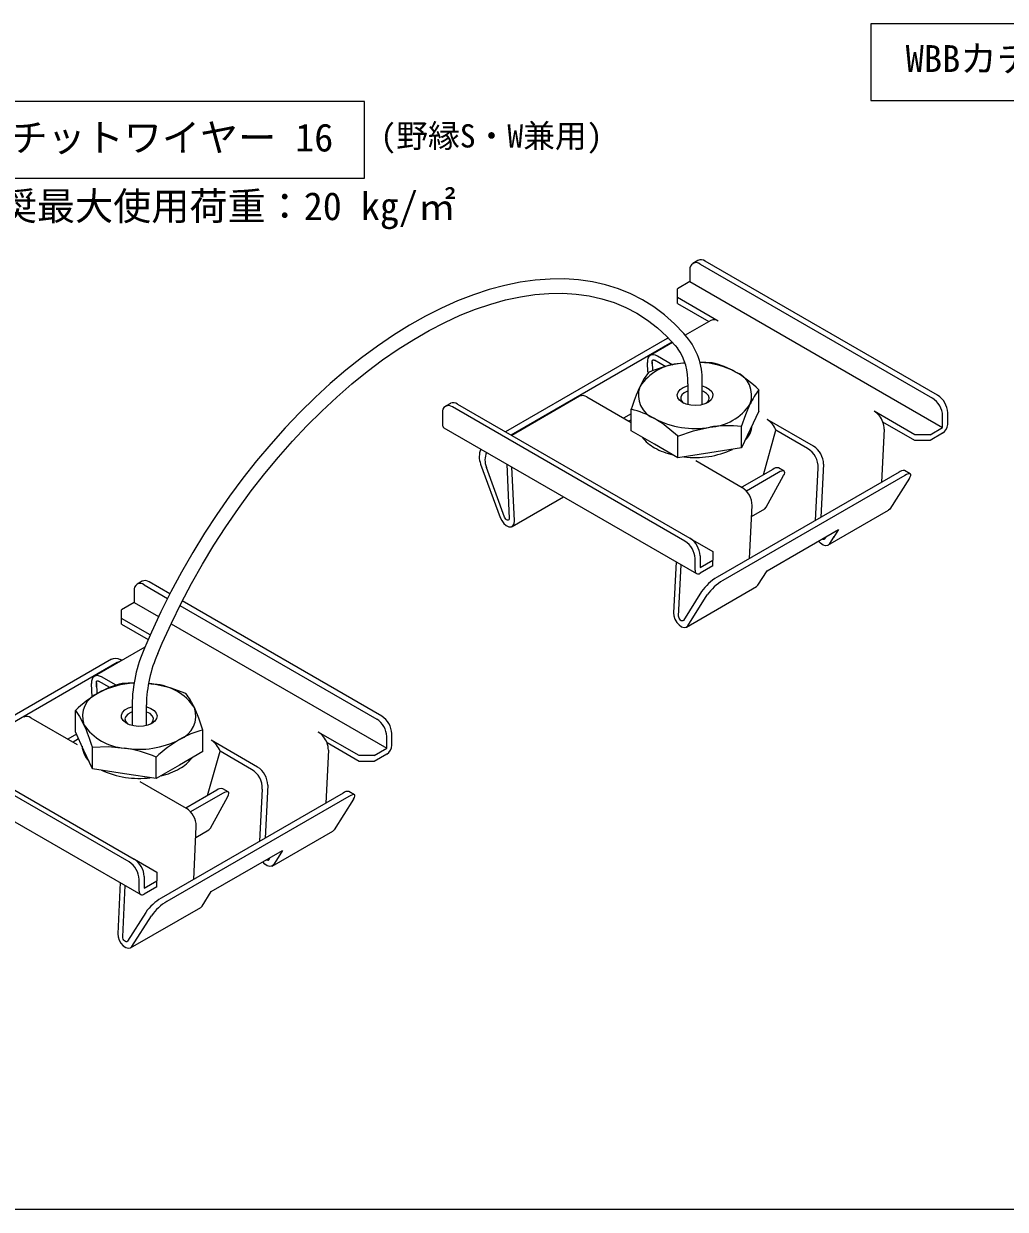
# Model space of a CAD drawing. Units: millimetres on the paper. Extents: x -140 to 142, y -97 to 98.
# Drawn here: x -42.7 to 19.1, y -97.1 to -22.5 of the extents above; entities that cross this region are included whole.
import ezdxf
from ezdxf.enums import TextEntityAlignment as Align

# ---------------------------------------------------------------- set-up
doc = ezdxf.new("R2010")
doc.units = ezdxf.units.MM
doc.layers.add('0-0_文字･図枠･寸法', color=7, linetype='Continuous')
doc.layers.add('0-3_BBカチットワイヤー', color=7, linetype='Continuous')
doc.styles.add('ＭＳ ゴシック', font='')
doc.styles.get('ＭＳ ゴシック').set_extended_font_data('MS Gothic')

msp = doc.modelspace()

# ---------------------------------------------------------------- linework, layer by layer
at = {"layer": '0-0_文字･図枠･寸法'}
msp.add_line((-140.462, -97.135), (141.538, -97.135), dxfattribs=at)
for points in [[(10.603, -22.468), (10.603, -27.295), (38.818, -27.295), (38.818, -22.468)], [(-50.99, -27.373), (-50.99, -32.2), (-21.292, -32.2), (-21.292, -27.373)]]:
    msp.add_lwpolyline(points, close=True, dxfattribs=at)
at = {"layer": '0-3_BBカチットワイヤー'}
for p, q in [((-0.793, -37.972), (-0.793, -38.707)), ((-0.288, -37.376), (-0.607, -37.56)), ((-0.157, -37.604), (14.481, -46.054)), ((14.799, -45.87), (0.162, -37.42)), ((-0.793, -38.707), (-1.588, -39.166)), ((-0.793, -38.707), (15.117, -47.891)), ((-1.588, -40.084), (-1.588, -39.717)), ((-1.588, -40.084), (0.394, -41.229)), ((0.526, -41.153), (-1.091, -42.086)), ((-2.225, -42.289), (-12.407, -48.167)), ((-1.911, -42.525), (-12.046, -48.375)), ((-1.89, -42.547), (-3.293, -43.357)), ((-2.225, -42.289), (-2.147, -42.252)), ((-3.449, -44.423), (-3.478, -43.81)), ((-3.17, -43.765), (-3.143, -44.34)), ((-2.322, -44.07), (-3.019, -43.667)), ((-1.87, -43.963), (-2.843, -43.402)), ((-1.108, -43.824), (-1.398, -43.862)), ((-1.104, -43.837), (-1.398, -43.862)), ((0.611, -43.816), (-0.186, -43.784)), ((-0.925, -45.157), (-0.925, -45.503)), ((-0.925, -45.503), (-0.925, -46.466)), ((-0.025, -45.503), (-0.025, -45.157)), ((-0.025, -46.466), (-0.025, -45.503)), ((3.543, -46.872), (3.543, -45.518)), ((-7.747, -45.928), (-12.016, -48.393)), ((-7.297, -45.973), (-4.493, -47.592)), ((-16.385, -46.973), (-16.385, -47.708)), ((-15.88, -46.377), (-16.198, -46.561)), ((-1.111, -55.055), (-15.748, -46.605)), ((-15.43, -46.421), (-0.793, -54.871)), ((-4.493, -47.035), (-4.975, -47.314)), ((3.543, -46.872), (3, -48.03)), ((15.435, -47.708), (15.435, -46.973)), ((-4.493, -47.42), (-4.642, -47.506)), ((6.984, -49.074), (4.065, -47.389)), ((13.367, -48.718), (11.354, -47.556)), ((15.117, -47.891), (15.117, -47.156)), ((-16.292, -47.914), (-0.382, -57.098)), ((2.457, -49.188), (2.457, -47.834)), ((3, -48.03), (2.457, -49.188)), ((3.829, -50.878), (4.616, -48.075)), ((6.606, -49.224), (4.616, -48.075)), ((11.438, -48.013), (11.273, -51.347)), ((14.322, -48.35), (15.117, -47.891)), ((-1.561, -49.803), (-3.027, -48.953)), ((2.457, -49.188), (0.448, -49.496)), ((-0.433, -49.986), (2.486, -51.671)), ((-13.976, -50.201), (-12.749, -53.558)), ((-12.468, -53.546), (-13.615, -50.409)), ((-12.329, -50.201), (-12.169, -53.622)), ((-11.851, -53.785), (-12.01, -50.385)), ((12.37, -50.714), (0.914, -57.327)), ((4.422, -50.535), (2.47, -51.662)), ((4.776, -50.739), (2.761, -51.902)), ((5.136, -50.643), (4.783, -50.439)), ((7.117, -53.746), (7.28, -50.46)), ((7.62, -50.217), (7.454, -53.552)), ((13.081, -50.82), (12.72, -50.612)), ((12.731, -50.923), (1.275, -57.535)), ((4.012, -52.926), (5.106, -50.93)), ((13.026, -51.093), (11.799, -53.033)), ((-11.99, -54.125), (-8.761, -52.261)), ((2.956, -56.148), (3.121, -52.814)), ((3.92, -53.023), (4.012, -52.926)), ((3.087, -53.504), (3.92, -53.023)), ((7.897, -55.319), (11.716, -53.115)), ((11.799, -53.033), (11.716, -53.115)), ((4.058, -56.925), (8.556, -54.328)), ((8.556, -54.328), (8.246, -54.818)), ((7.7, -54.902), (7.78, -54.776)), ((8.276, -54.771), (7.981, -55.238)), ((-0.157, -55.974), (-0.157, -56.708)), ((-1.667, -56.356), (-1.826, -59.572)), ((-1.509, -59.776), (-1.348, -56.54)), ((-0.475, -56.892), (-0.475, -56.157)), ((-0.157, -56.708), (0.639, -56.249)), ((0.639, -56.617), (-0.157, -57.076)), ((0.639, -56.617), (0.639, -56.249)), ((3.482, -57.834), (4.058, -56.925)), ((-35.795, -58.178), (-35.795, -58.913)), ((-35.29, -57.582), (-35.609, -57.766)), ((-35.159, -57.81), (-33.689, -58.659)), ((-33.546, -58.374), (-34.84, -57.627)), ((-0.063, -58.233), (-1.21, -60.046)), ((-1.012, -60.463), (3.399, -57.916)), ((3.399, -57.916), (3.482, -57.834)), ((-35.795, -58.913), (-36.59, -59.372)), ((-35.795, -58.913), (-34.251, -59.804)), ((-20.203, -66.077), (-32.765, -58.825)), ((-0.929, -60.381), (0.298, -58.441)), ((-32.91, -59.108), (-20.521, -66.26)), ((-36.59, -60.291), (-36.59, -59.923)), ((-36.59, -60.291), (-34.912, -61.26)), ((-33.472, -60.254), (-19.885, -68.097)), ((-35.115, -61.727), (-38.295, -63.563)), ((-37.227, -62.495), (-47.409, -68.373)), ((-36.866, -62.704), (-47.048, -68.581)), ((-36.572, -62.569), (-36.677, -62.508)), ((-38.44, -64.876), (-38.48, -64.017)), ((-38.172, -63.97), (-38.139, -64.679)), ((-37.328, -64.273), (-38.031, -63.868)), ((-36.935, -64.133), (-37.845, -63.608)), ((-35.797, -63.989), (-36.553, -64.021)), ((-34.888, -64.026), (-34.545, -64.069)), ((-35.927, -65.363), (-35.927, -65.709)), ((-35.027, -65.709), (-35.027, -65.363)), ((-42.299, -66.179), (-39.38, -67.864)), ((-35.927, -65.709), (-35.927, -66.672)), ((-35.027, -66.672), (-35.027, -65.709)), ((-36.113, -75.261), (-50.75, -66.811)), ((-50.432, -66.628), (-35.795, -75.078)), ((-31.461, -68.314), (-31.461, -66.96)), ((-19.567, -67.914), (-19.567, -67.179)), ((-39.431, -67.205), (-39.977, -67.52)), ((-39.29, -67.508), (-39.644, -67.712)), ((-28.018, -69.281), (-30.937, -67.596)), ((-21.635, -68.924), (-23.648, -67.762)), ((-19.885, -68.097), (-19.885, -67.363)), ((-51.294, -68.12), (-35.384, -77.304)), ((-38.416, -69.39), (-38.954, -68.231)), ((-34.401, -70.011), (-34.401, -68.657)), ((-31.461, -68.314), (-32.931, -69.163)), ((-31.173, -71.084), (-30.386, -68.281)), ((-28.396, -69.43), (-30.386, -68.281)), ((-23.564, -68.219), (-23.729, -71.554)), ((-20.68, -68.557), (-19.885, -68.097)), ((-32.931, -69.163), (-34.401, -70.011)), ((-34.401, -70.011), (-36.409, -69.701)), ((-35.435, -70.192), (-32.516, -71.878)), ((-22.632, -70.92), (-34.088, -77.533)), ((-30.58, -70.741), (-32.532, -71.868)), ((-29.866, -70.849), (-30.219, -70.645)), ((-27.885, -73.953), (-27.722, -70.666)), ((-27.382, -70.423), (-27.548, -73.758)), ((-21.921, -71.027), (-22.282, -70.818)), ((-22.271, -71.129), (-33.727, -77.742)), ((-30.226, -70.945), (-32.241, -72.108)), ((-30.99, -73.132), (-29.896, -71.136)), ((-21.976, -71.3), (-23.203, -73.24)), ((-32.046, -76.355), (-31.881, -73.02)), ((-31.082, -73.229), (-30.99, -73.132)), ((-31.915, -73.71), (-31.082, -73.229)), ((-27.105, -75.525), (-23.286, -73.321)), ((-23.203, -73.24), (-23.286, -73.321)), ((-30.944, -77.131), (-26.446, -74.534)), ((-26.446, -74.534), (-26.726, -74.977)), ((-27.302, -75.109), (-27.222, -74.982)), ((-26.726, -74.977), (-27.021, -75.444)), ((-36.669, -76.562), (-36.828, -79.779)), ((-36.511, -79.982), (-36.35, -76.746)), ((-35.477, -77.098), (-35.477, -76.364)), ((-35.159, -76.18), (-35.159, -76.915)), ((-35.159, -76.915), (-34.363, -76.455)), ((-34.363, -76.823), (-35.159, -77.282)), ((-34.363, -76.823), (-34.363, -76.455)), ((-31.52, -78.041), (-30.944, -77.131)), ((-36.014, -80.669), (-31.603, -78.122)), ((-31.603, -78.122), (-31.52, -78.041)), ((-35.065, -78.439), (-36.212, -80.252)), ((-35.931, -80.587), (-34.704, -78.647))]:
    msp.add_line(p, q, dxfattribs=at)
for points in [[(-0.876, -42.34), (-1.176, -41.986), (-1.769, -41.368), (-2.403, -40.807), (-3.074, -40.307), (-3.782, -39.867), (-4.524, -39.488), (-5.299, -39.172), (-6.105, -38.919), (-6.941, -38.73), (-7.804, -38.605), (-8.692, -38.544), (-9.603, -38.548), (-10.536, -38.617), (-11.487, -38.751), (-12.455, -38.949), (-13.436, -39.212), (-14.428, -39.538), (-15.429, -39.927), (-16.436, -40.377), (-17.447, -40.887), (-18.458, -41.457), (-19.468, -42.084), (-20.473, -42.766), (-21.472, -43.503), (-22.462, -44.292), (-23.441, -45.131), (-24.406, -46.018), (-25.355, -46.952), (-26.286, -47.928), (-27.196, -48.946), (-28.083, -50.002), (-28.946, -51.094), (-29.781, -52.22), (-30.587, -53.376), (-31.362, -54.56), (-32.104, -55.769), (-32.812, -56.999), (-33.483, -58.248), (-34.116, -59.513)], [(-34.311, -62.137), (-34.026, -61.472), (-33.452, -60.212), (-32.839, -58.964), (-32.187, -57.73), (-31.499, -56.513), (-30.776, -55.318), (-30.02, -54.146), (-29.233, -53.002), (-28.418, -51.887), (-27.575, -50.805), (-26.708, -49.759), (-25.819, -48.751), (-24.91, -47.784), (-23.983, -46.86), (-23.041, -45.981), (-22.087, -45.15), (-21.122, -44.37), (-20.149, -43.641), (-19.172, -42.966), (-18.191, -42.346), (-17.211, -41.783), (-16.234, -41.278), (-15.261, -40.833), (-14.296, -40.448), (-13.342, -40.124), (-12.4, -39.862), (-11.472, -39.662), (-10.562, -39.526), (-9.671, -39.452), (-8.802, -39.441), (-7.955, -39.494), (-7.134, -39.61), (-6.339, -39.789), (-5.573, -40.03), (-4.838, -40.335), (-4.135, -40.702), (-3.466, -41.13), (-2.834, -41.619), (-2.241, -42.166)], [(0.976, -41.197), (-1.588, -39.717), (-1.588, -39.166)], [(-2.241, -42.166), (-1.717, -42.736), (-1.574, -42.907)], [(-2.843, -43.402), (-2.971, -43.342), (-3.094, -43.316), (-3.207, -43.324), (-3.305, -43.365), (-3.384, -43.437), (-3.44, -43.539), (-3.472, -43.665), (-3.478, -43.81)], [(-3.158, -44.025), (-3.158, -44.015), (-3.159, -44.005), (-3.159, -43.995), (-3.16, -43.985), (-3.16, -43.974), (-3.161, -43.964), (-3.161, -43.954), (-3.161, -43.944), (-3.162, -43.933), (-3.162, -43.923), (-3.163, -43.912), (-3.163, -43.901), (-3.164, -43.89), (-3.164, -43.879), (-3.165, -43.868), (-3.165, -43.857), (-3.166, -43.845), (-3.167, -43.833), (-3.167, -43.821), (-3.168, -43.809), (-3.169, -43.796), (-3.169, -43.783), (-3.17, -43.771), (-3.17, -43.758), (-3.17, -43.745), (-3.17, -43.732), (-3.169, -43.72), (-3.168, -43.708), (-3.166, -43.697), (-3.163, -43.687), (-3.159, -43.678), (-3.154, -43.669), (-3.148, -43.662), (-3.14, -43.656), (-3.132, -43.651), (-3.122, -43.647), (-3.111, -43.645), (-3.1, -43.644), (-3.088, -43.645)], [(-3.088, -43.645), (-3.077, -43.646), (-3.066, -43.648), (-3.055, -43.651), (-3.045, -43.655), (-3.035, -43.659), (-3.025, -43.664), (-3.015, -43.669), (-3.006, -43.675), (-2.997, -43.68)], [(-3.407, -44.432), (-3.673, -44.809), (-3.95, -45.327)], [(-1.272, -46.328), (-1.457, -46.187), (-1.568, -46.022), (-1.599, -45.846), (-1.546, -45.672), (-1.414, -45.513), (-1.212, -45.38), (-0.955, -45.283), (-0.925, -45.275)], [(-0.025, -45.275), (0.207, -45.354), (0.423, -45.479), (0.573, -45.634), (0.645, -45.806), (0.633, -45.982), (0.54, -46.151), (0.371, -46.298), (0.14, -46.414), (-0.137, -46.49), (-0.439, -46.519), (-0.744, -46.501), (-1.029, -46.436), (-1.272, -46.328)], [(-0.925, -45.604), (-0.952, -45.613), (-1.155, -45.714), (-1.299, -45.845), (-1.369, -45.995), (-1.36, -46.149), (-1.272, -46.296), (-1.182, -46.375)], [(0.232, -46.375), (0.286, -46.332), (0.394, -46.19), (0.425, -46.036), (0.375, -45.884), (0.251, -45.747), (0.062, -45.637), (-0.025, -45.604)], [(-3.027, -48.953), (-4.493, -48.102), (-4.493, -46.748)], [(2.457, -47.834), (2.723, -47.076), (3, -46.413)], [(14.322, -48.35), (13.367, -48.35), (10.803, -46.87)], [(0.448, -49.496), (-1.561, -49.803), (-1.561, -48.449), (-0.577, -48.108), (0.448, -47.879)], [(15.117, -48.259), (14.322, -48.718), (13.367, -48.718)], [(5.106, -50.93), (5.153, -50.828), (5.175, -50.744), (5.169, -50.681), (5.136, -50.643), (5.078, -50.629), (4.996, -50.641), (4.894, -50.678), (4.776, -50.739)], [(13.026, -51.093), (13.081, -50.995), (13.108, -50.915), (13.108, -50.856), (13.081, -50.82), (13.027, -50.809), (12.948, -50.823), (12.848, -50.861), (12.731, -50.923)], [(-12.749, -53.558), (-12.65, -53.761), (-12.515, -53.94), (-12.359, -54.073), (-12.199, -54.146), (-12.054, -54.15), (-11.94, -54.085), (-11.869, -53.959), (-11.851, -53.785)], [(-12.169, -53.622), (-12.175, -53.68), (-12.198, -53.722), (-12.236, -53.744), (-12.285, -53.742), (-12.338, -53.718), (-12.39, -53.674), (-12.435, -53.614), (-12.468, -53.546)], [(-0.777, -54.881), (0.639, -55.698), (0.639, -56.249)], [(7.981, -55.238), (7.882, -55.327), (7.747, -55.35), (7.591, -55.302), (7.431, -55.191), (7.303, -55.051)], [(7.547, -54.91), (7.57, -54.924), (7.622, -54.94), (7.667, -54.932), (7.7, -54.902)], [(-34.785, -60.966), (-36.59, -59.923), (-36.59, -59.372)], [(-34.116, -59.513), (-34.709, -60.791), (-35.141, -61.789)], [(-1.826, -59.572), (-1.808, -59.767), (-1.738, -59.975), (-1.624, -60.171), (-1.479, -60.334), (-1.319, -60.446), (-1.163, -60.493), (-1.028, -60.471), (-0.929, -60.381)], [(-1.21, -60.046), (-1.242, -60.076), (-1.287, -60.083), (-1.34, -60.067), (-1.393, -60.03), (-1.441, -59.976), (-1.479, -59.91), (-1.503, -59.841), (-1.509, -59.776)], [(-37.227, -62.495), (-37.096, -62.441), (-36.957, -62.425), (-36.816, -62.448), (-36.677, -62.508), (-36.677, -62.508)], [(-36.698, -62.642), (-36.735, -62.65), (-36.866, -62.704)], [(-37.845, -63.608), (-37.973, -63.549), (-38.096, -63.522), (-38.209, -63.53), (-38.307, -63.571), (-38.386, -63.643), (-38.442, -63.745), (-38.474, -63.871), (-38.48, -64.017)], [(-38.16, -64.23), (-38.16, -64.22), (-38.161, -64.21), (-38.161, -64.2), (-38.162, -64.19), (-38.162, -64.18), (-38.163, -64.17), (-38.163, -64.159), (-38.163, -64.149), (-38.164, -64.138), (-38.164, -64.128), (-38.165, -64.117), (-38.165, -64.106), (-38.166, -64.095), (-38.166, -64.084), (-38.167, -64.073), (-38.168, -64.062), (-38.168, -64.05), (-38.169, -64.038), (-38.169, -64.026), (-38.17, -64.014), (-38.171, -64.001), (-38.171, -63.988), (-38.172, -63.975), (-38.172, -63.962), (-38.172, -63.95), (-38.172, -63.937), (-38.171, -63.925), (-38.17, -63.913), (-38.168, -63.902), (-38.165, -63.892), (-38.161, -63.882), (-38.156, -63.874), (-38.149, -63.867), (-38.142, -63.861), (-38.133, -63.856), (-38.123, -63.853), (-38.112, -63.851), (-38.101, -63.85), (-38.089, -63.85)], [(-38.089, -63.85), (-38.078, -63.851), (-38.067, -63.854), (-38.056, -63.857), (-38.046, -63.861), (-38.036, -63.865), (-38.026, -63.87), (-38.017, -63.875), (-38.007, -63.881), (-37.998, -63.887)], [(-34.545, -64.069), (-34.688, -64.048), (-34.891, -64.034)], [(-32.537, -64.642), (-33.521, -64.3), (-34.545, -64.069)], [(-34.681, -66.536), (-34.925, -66.643), (-35.21, -66.708), (-35.515, -66.726), (-35.817, -66.696), (-36.094, -66.62), (-36.325, -66.503), (-36.493, -66.355), (-36.585, -66.187), (-36.596, -66.01), (-36.523, -65.838), (-36.373, -65.684), (-36.157, -65.559), (-35.927, -65.481)], [(-35.027, -65.481), (-34.994, -65.49), (-34.737, -65.587), (-34.536, -65.72), (-34.404, -65.88), (-34.352, -66.054), (-34.384, -66.23), (-34.496, -66.395), (-34.681, -66.536)], [(-31.461, -66.96), (-31.725, -66.202), (-31.999, -65.539)], [(-38.954, -68.231), (-39.492, -67.072), (-39.492, -65.718), (-39.229, -66.095), (-38.954, -66.614)], [(-35.927, -65.81), (-36.011, -65.842), (-36.201, -65.952), (-36.326, -66.089), (-36.376, -66.241), (-36.346, -66.395), (-36.239, -66.537), (-36.184, -66.582)], [(-34.77, -66.582), (-34.681, -66.503), (-34.592, -66.357), (-34.582, -66.202), (-34.652, -66.052), (-34.795, -65.921), (-34.998, -65.82), (-35.027, -65.81)], [(-20.68, -68.557), (-21.635, -68.557), (-24.199, -67.076)], [(-36.409, -69.701), (-38.416, -69.39), (-38.416, -68.036), (-37.433, -67.998), (-36.409, -68.084)], [(-19.885, -68.465), (-20.68, -68.924), (-21.635, -68.924)], [(-29.896, -71.136), (-29.849, -71.034), (-29.827, -70.95), (-29.833, -70.888), (-29.866, -70.849), (-29.924, -70.835), (-30.006, -70.847), (-30.108, -70.884), (-30.226, -70.945)], [(-21.976, -71.3), (-21.921, -71.202), (-21.894, -71.122), (-21.894, -71.063), (-21.921, -71.027), (-21.975, -71.015), (-22.054, -71.029), (-22.154, -71.067), (-22.271, -71.129)], [(-35.779, -75.087), (-34.363, -75.904), (-34.363, -76.455)], [(-27.021, -75.444), (-27.12, -75.533), (-27.255, -75.556), (-27.411, -75.509), (-27.571, -75.397), (-27.699, -75.257)], [(-27.455, -75.117), (-27.432, -75.13), (-27.38, -75.146), (-27.335, -75.138), (-27.302, -75.109)], [(-36.828, -79.779), (-36.81, -79.973), (-36.74, -80.181), (-36.626, -80.377), (-36.481, -80.541), (-36.321, -80.652), (-36.165, -80.699), (-36.03, -80.677), (-35.931, -80.587)], [(-36.212, -80.252), (-36.244, -80.282), (-36.289, -80.289), (-36.342, -80.274), (-36.395, -80.236), (-36.443, -80.182), (-36.481, -80.116), (-36.505, -80.047), (-36.511, -79.982)]]:
    msp.add_lwpolyline(points, dxfattribs=at)
for centre, radius, start, end in [((-0.405, -37.909), 0.393, 50.79671, 189.21399), ((-0.102, -37.788), 0.453, 54.38234, 114.30723), ((0.712, -41.568), 0.455, 54.53269, 114.15688), ((-4.318, -44.917), 4.3, 356.79855, 36.82393), ((-4.448, -44.956), 3.529, 356.73052, 35.48514), ((-1.204, -47.154), 3.298, 93.37339, 146.37041), ((0.001, -52.615), 8.864, 99.07925, 112.60925), ((-0.333, -48.882), 5.085, 61.70113, 88.22762), ((-0.665, -49.12), 5.455, 59.81867, 76.46797), ((1.514, -45.879), 1.579, 340.23755, 69.11596), ((-2.564, -52.039), 8.935, 46.87807, 58.70229), ((6.932, -50.301), 11.964, 155.43818, 162.72695), ((-2.464, -45.861), 1.579, 160.23754, 249.11597), ((7.097, -48.285), 4.504, 142.09419, 155.44943), ((-7.56, -46.338), 0.45, 54.18795, 114.50162), ((13.735, -47.219), 1.383, 2.6055, 57.39452), ((14.054, -47.036), 1.383, 2.6055, 57.39452), ((-15.997, -46.91), 0.393, 50.79671, 189.21399), ((-15.694, -46.789), 0.453, 54.38234, 114.30723), ((-5.769, -52.052), 5.455, 59.81976, 76.46689), ((0.254, -44.587), 3.298, 273.37346, 326.37034), ((10.058, -48.033), 1.381, 20.22715, 57.36199), ((-16.167, -47.733), 0.219, 173.31355, 235.37539), ((-0.482, -42.439), 5.519, 242.53837, 279.70013), ((-7.663, -54.964), 8.927, 46.8722, 58.70785), ((1.644, -47.645), 1.484, 314.4547, 355.30586), ((3.32, -48.553), 1.381, 20.22712, 57.36202), ((10.304, -47.986), 1.135, 358.63829, 22.26408), ((14.744, -47.676), 0.692, 302.60562, 357.39432), ((-1.864, -47.049), 2.422, 216.94122, 241.3052), ((1.631, -55.808), 8.017, 84.08528, 98.48488), ((-12.765, -49.732), 1.298, 158.34146, 201.17536), ((-0.864, -45.325), 4.414, 240.66237, 256.79798), ((-0.458, -44.211), 5.582, 262.55394, 294.85692), ((5.931, -50.393), 1.35, 357.16408, 60.00269), ((6.249, -50.231), 1.37, 0.59102, 57.57081), ((-12.404, -49.94), 1.298, 158.3425, 201.17432), ((4.698, -50.844), 0.414, 78.16975, 131.74269), ((12.651, -51.028), 0.421, 80.6104, 131.90346), ((1.751, -52.828), 1.37, 0.59102, 57.57081), ((-1.856, -56.22), 1.383, 2.6055, 57.39452), ((-1.538, -56.036), 1.383, 2.6055, 57.39452), ((-0.281, -56.924), 0.197, 170.78712, 309.20231), ((2.569, -60.092), 3.223, 120.90236, 144.7604), ((-35.407, -58.115), 0.393, 50.79671, 189.21399), ((-35.104, -57.995), 0.453, 54.38234, 114.30723), ((2.93, -60.3), 3.223, 120.90236, 144.7604), ((-26.743, -65.508), 9.185, 156.11555, 179.09508), ((-26.593, -65.541), 8.436, 156.20045, 178.79056), ((-35.621, -69.086), 5.082, 92.10628, 118.20226), ((-35.27, -69.376), 5.506, 103.47383, 119.99507), ((-34.742, -67.35), 3.286, 33.43909, 86.56629), ((-33.723, -71.822), 8.399, 120.78989, 133.38356), ((-37.462, -66.087), 1.583, 110.74234, 199.46055), ((-36.121, -67.402), 4.523, 24.33148, 37.60409), ((-33.492, -66.066), 1.583, 290.7422, 19.46085), ((-42.562, -66.544), 0.45, 54.18795, 114.50162), ((-21.267, -67.425), 1.383, 2.6055, 57.39452), ((-20.948, -67.242), 1.383, 2.6055, 57.39452), ((-36.212, -64.803), 3.287, 213.43953, 266.56585), ((-49.932, -71.581), 12.05, 17.11218, 24.34419), ((-30.179, -72.314), 5.506, 103.47342, 119.99547), ((-24.944, -68.24), 1.381, 20.22715, 57.36199), ((-35.471, -62.638), 5.526, 260.22908, 297.35708), ((-28.628, -74.766), 8.405, 120.79447, 133.37898), ((-31.682, -68.759), 1.381, 20.22712, 57.36202), ((-24.698, -68.192), 1.135, 358.63829, 22.26408), ((-20.258, -67.882), 0.692, 302.60489, 357.39505), ((-37.601, -67.853), 1.479, 184.52425, 225.27202), ((-37.82, -76.832), 8.861, 67.30263, 80.83377), ((-35.093, -65.518), 4.428, 283.09221, 299.21525), ((-34.094, -67.248), 2.431, 298.57297, 322.90108), ((-29.071, -70.599), 1.35, 357.16408, 60.00269), ((-28.753, -70.437), 1.37, 0.59102, 57.57081), ((-35.495, -64.424), 5.575, 245.04699, 277.367), ((-30.304, -71.05), 0.414, 78.16693, 131.74508), ((-22.351, -71.234), 0.421, 80.61044, 131.90363), ((-33.251, -73.034), 1.37, 0.59102, 57.57081), ((-36.858, -76.426), 1.383, 2.6055, 57.39452), ((-36.54, -76.243), 1.383, 2.6055, 57.39452), ((-35.283, -77.13), 0.197, 170.78368, 309.20428), ((-32.433, -80.298), 3.223, 120.90217, 144.76048), ((-32.072, -80.507), 3.223, 120.90217, 144.76048)]:
    msp.add_arc(centre, radius, start, end, dxfattribs=at)

# ---------------------------------------------------------------- texts
at = {"layer": '0-0_文字･図枠･寸法', "style": 'ＭＳ ゴシック'}
for s, height, p in [('WBBカチットワイヤー16', 1.686, (12.789, -26.011)), ('WBBカチットワイヤー 16', 1.76, (-49.644, -31.043)), ('(野縁S・W兼用)', 1.466, (-20.286, -30.705)), ('※ 推奨最大使用荷重：20 kg/㎡', 1.76, (-50.317, -35.366))]:
    msp.add_text(s, height=height, dxfattribs=at).set_placement(p, align=Align.BOTTOM_LEFT)

doc.saveas('drawing.dxf')
